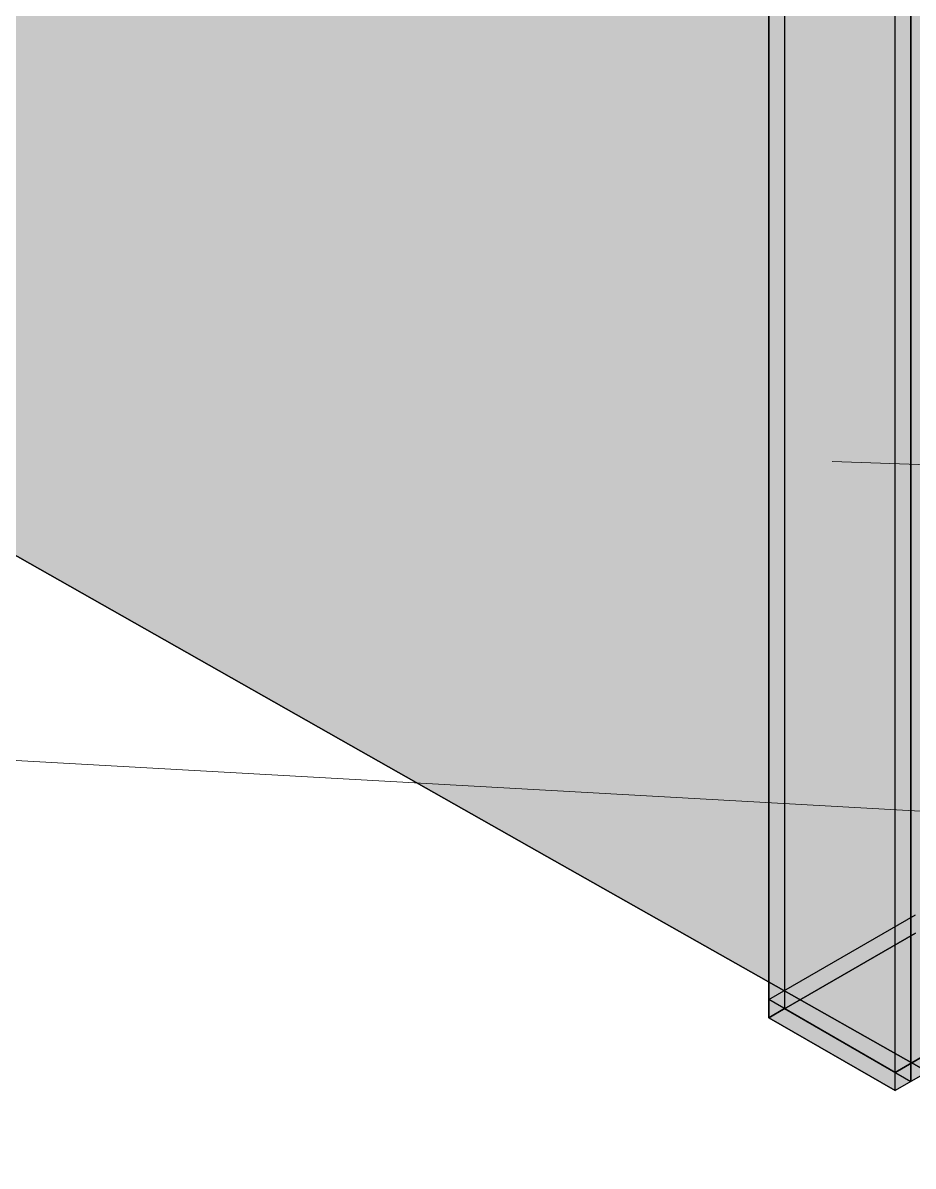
# Model space of a CAD drawing. Header units: metres. Extents: x 0 to 24.2, y -20 to 5.6.
# Drawn here: x 11.6664 to 11.8216, y 1.1077 to 1.3067 of the extents above; entities that cross this region are included whole.
import ezdxf

# ---------------------------------------------------------------- set-up
doc = ezdxf.new("R2010")
doc.units = ezdxf.units.M
doc.header["$LTSCALE"] = 0.25
doc.layers.add('ISO-ARISTAS', color=8, linetype='CONTINUOUS')
doc.layers.add('ISO-CONCRETO-SUP', color=254, linetype='CONTINUOUS', true_color=0xe8e8e8)
doc.layers.add('LLAMADAS', color=30, linetype='CONTINUOUS', lineweight=18)

msp = doc.modelspace()

# ---------------------------------------------------------------- linework, layer by layer
at = {"layer": 'ISO-ARISTAS', "color": 250}
for p, q in [((11.79917, 1.33447), (11.79917, 1.30599)), ((11.79917, 1.33447), (11.79917, 1.30599)), ((11.79642, 1.3044), (11.79642, 1.33288)), ((11.79642, 1.33288), (11.79642, 1.3044)), ((11.82117, 1.29329), (11.82117, 1.32177)), ((11.82117, 1.32177), (11.82117, 1.29329)), ((11.81842, 1.2917), (11.81842, 1.32018)), ((11.81842, 1.2917), (11.81842, 1.32018)), ((11.79917, 1.30599), (11.79917, 1.2775)), ((11.79917, 1.30599), (11.79917, 1.2775)), ((11.79642, 1.27592), (11.79642, 1.3044)), ((11.79642, 1.3044), (11.79642, 1.27592)), ((11.82117, 1.2648), (11.82117, 1.29329)), ((11.82117, 1.29329), (11.82117, 1.2648)), ((11.81842, 1.26322), (11.81842, 1.2917)), ((11.81842, 1.26322), (11.81842, 1.2917)), ((11.79642, 1.24743), (11.79642, 1.27592)), ((11.79642, 1.27592), (11.79642, 1.24743)), ((11.79917, 1.2775), (11.79917, 1.24902)), ((11.79917, 1.2775), (11.79917, 1.24902)), ((11.82117, 1.23632), (11.82117, 1.2648)), ((11.82117, 1.2648), (11.82117, 1.23632)), ((11.81842, 1.23473), (11.81842, 1.26322)), ((11.81842, 1.23473), (11.81842, 1.26322)), ((11.79917, 1.24902), (11.79917, 1.22054)), ((11.79917, 1.24902), (11.79917, 1.22054)), ((11.79642, 1.21895), (11.79642, 1.24743)), ((11.79642, 1.24743), (11.79642, 1.21895)), ((11.82117, 1.20784), (11.82117, 1.23632)), ((11.82117, 1.23632), (11.82117, 1.20784)), ((11.81842, 1.20625), (11.81842, 1.23473)), ((11.81842, 1.20625), (11.81842, 1.23473)), ((11.79917, 1.22054), (11.79917, 1.19205)), ((11.79917, 1.22054), (11.79917, 1.19205)), ((11.68938, 1.20025), (11.65519, 1.2196)), ((11.65519, 1.2196), (11.68938, 1.20025)), ((11.79642, 1.19047), (11.79642, 1.21895)), ((11.79642, 1.21895), (11.79642, 1.19047)), ((11.81842, 1.17777), (11.81842, 1.20625)), ((11.81842, 1.17777), (11.81842, 1.20625)), ((11.82117, 1.17935), (11.82117, 1.20784)), ((11.82117, 1.20784), (11.82117, 1.17935)), ((11.72356, 1.18091), (11.68938, 1.20025)), ((11.68938, 1.20025), (11.72356, 1.18091)), ((11.79642, 1.16198), (11.79642, 1.19047)), ((11.79642, 1.19047), (11.79642, 1.16198)), ((11.79917, 1.19205), (11.79917, 1.16357)), ((11.79917, 1.19205), (11.79917, 1.16357)), ((11.75775, 1.16157), (11.72356, 1.18091)), ((11.72356, 1.18091), (11.75775, 1.16157)), ((11.82117, 1.15087), (11.82117, 1.17935)), ((11.82117, 1.17935), (11.82117, 1.15087)), ((11.81842, 1.14928), (11.81842, 1.17777)), ((11.81842, 1.14928), (11.81842, 1.17777)), ((11.79917, 1.16357), (11.79917, 1.13509)), ((11.79917, 1.16357), (11.79917, 1.13509)), ((11.79193, 1.14223), (11.75775, 1.16157)), ((11.75775, 1.16157), (11.79193, 1.14223)), ((11.79642, 1.1335), (11.79642, 1.16198)), ((11.79642, 1.16198), (11.79642, 1.1335)), ((11.79642, 1.13668), (11.82195, 1.15141)), ((11.79642, 1.13668), (11.82195, 1.15141)), ((11.82117, 1.12239), (11.82117, 1.15087)), ((11.82117, 1.15087), (11.82117, 1.12239)), ((11.81842, 1.1208), (11.81842, 1.14928)), ((11.81842, 1.1208), (11.81842, 1.14928)), ((11.82195, 1.14824), (11.79642, 1.1335)), ((11.79642, 1.1335), (11.82195, 1.14824)), ((11.82612, 1.12289), (11.79193, 1.14223)), ((11.79193, 1.14223), (11.82612, 1.12289)), ((11.84394, 1.13871), (11.81842, 1.12398)), ((11.81842, 1.12398), (11.84394, 1.13871)), ((11.79642, 1.1335), (11.79642, 1.13668)), ((11.81842, 1.12398), (11.79642, 1.13668)), ((11.81842, 1.12398), (11.79642, 1.13668)), ((11.79642, 1.13668), (11.79642, 1.1335)), ((11.79642, 1.1335), (11.79917, 1.13509)), ((11.79917, 1.13509), (11.79642, 1.1335)), ((11.79917, 1.13509), (11.82117, 1.12239)), ((11.79917, 1.13509), (11.82117, 1.12239)), ((11.84394, 1.13554), (11.81842, 1.1208)), ((11.84394, 1.13554), (11.81842, 1.1208)), ((11.81842, 1.1208), (11.79642, 1.1335)), ((11.79642, 1.1335), (11.81842, 1.1208)), ((11.81842, 1.1208), (11.79642, 1.1335)), ((11.79642, 1.1335), (11.81842, 1.1208)), ((11.81842, 1.1208), (11.81842, 1.12398)), ((11.81842, 1.1208), (11.81842, 1.12398)), ((11.82117, 1.12239), (11.81842, 1.1208)), ((11.82117, 1.12239), (11.81842, 1.1208))]:
    msp.add_line(p, q, dxfattribs=at)
at = {"layer": 'ISO-CONCRETO-SUP', "true_color": 0xa2a7af}
for points in [[(11.72356, 1.32377), (11.75775, 1.30443), (11.72356, 1.35948), (11.75775, 1.34014)], [(11.79193, 1.3208), (11.82612, 1.30146), (11.79193, 1.35651), (11.82612, 1.33717)], [(11.68938, 1.3074), (11.72356, 1.28806), (11.68938, 1.34311), (11.72356, 1.32377)], [(11.75775, 1.30443), (11.79193, 1.28509), (11.75775, 1.34014), (11.79193, 1.3208)], [(11.65519, 1.29103), (11.68938, 1.27168), (11.65519, 1.32674), (11.68938, 1.3074)], [(11.72356, 1.28806), (11.75775, 1.26871), (11.72356, 1.32377), (11.75775, 1.30443)], [(11.79193, 1.28509), (11.82612, 1.26574), (11.79193, 1.3208), (11.82612, 1.30146)], [(11.68938, 1.27168), (11.72356, 1.25234), (11.68938, 1.3074), (11.72356, 1.28806)], [(11.75775, 1.26871), (11.79193, 1.24937), (11.75775, 1.30443), (11.79193, 1.28509)], [(11.65519, 1.25531), (11.68938, 1.23597), (11.65519, 1.29103), (11.68938, 1.27168)], [(11.72356, 1.25234), (11.75775, 1.233), (11.72356, 1.28806), (11.75775, 1.26871)], [(11.79193, 1.24937), (11.82612, 1.23003), (11.79193, 1.28509), (11.82612, 1.26574)], [(11.68938, 1.23597), (11.72356, 1.21663), (11.68938, 1.27168), (11.72356, 1.25234)], [(11.75775, 1.233), (11.79193, 1.21366), (11.75775, 1.26871), (11.79193, 1.24937)], [(11.65519, 1.2196), (11.68938, 1.20025), (11.65519, 1.25531), (11.68938, 1.23597)], [(11.72356, 1.21663), (11.75775, 1.19728), (11.72356, 1.25234), (11.75775, 1.233)], [(11.79193, 1.21366), (11.82612, 1.19431), (11.79193, 1.24937), (11.82612, 1.23003)], [(11.68938, 1.20025), (11.72356, 1.18091), (11.68938, 1.23597), (11.72356, 1.21663)], [(11.75775, 1.19728), (11.79193, 1.17794), (11.75775, 1.233), (11.79193, 1.21366)], [(11.72356, 1.18091), (11.75775, 1.16157), (11.72356, 1.21663), (11.75775, 1.19728)], [(11.79193, 1.17794), (11.82612, 1.1586), (11.79193, 1.21366), (11.82612, 1.19431)], [(11.75775, 1.16157), (11.79193, 1.14223), (11.75775, 1.19728), (11.79193, 1.17794)], [(11.79193, 1.14223), (11.82612, 1.12289), (11.79193, 1.17794), (11.82612, 1.1586)]]:
    msp.add_solid(points, dxfattribs=at)
at = {"layer": 'ISO-CONCRETO-SUP', "true_color": 0xb3b9c1}
for points in [[(11.65656, 1.33762), (11.69075, 1.31828), (11.62192, 1.31762), (11.65611, 1.29828)], [(11.72539, 1.33828), (11.75957, 1.31894), (11.69075, 1.31828), (11.72493, 1.29894)], [(11.79421, 1.33894), (11.8284, 1.3196), (11.75957, 1.31894), (11.79376, 1.2996)], [(11.69075, 1.31828), (11.72493, 1.29894), (11.65611, 1.29828), (11.69029, 1.27894)], [(11.75957, 1.31894), (11.79376, 1.2996), (11.72493, 1.29894), (11.75912, 1.2796)], [(11.8284, 1.3196), (11.86258, 1.30025), (11.79376, 1.2996), (11.82794, 1.28025)], [(11.65611, 1.29828), (11.69029, 1.27894), (11.62146, 1.27828), (11.65565, 1.25894)], [(11.72493, 1.29894), (11.75912, 1.2796), (11.69029, 1.27894), (11.72448, 1.2596)], [(11.79376, 1.2996), (11.82794, 1.28025), (11.75912, 1.2796), (11.7933, 1.26025)], [(11.82794, 1.28025), (11.86213, 1.26091), (11.7933, 1.26025), (11.82749, 1.24091)], [(11.69029, 1.27894), (11.72448, 1.2596), (11.65565, 1.25894), (11.68983, 1.2396)], [(11.75912, 1.2796), (11.7933, 1.26025), (11.72448, 1.2596), (11.75866, 1.24025)], [(11.7933, 1.26025), (11.82749, 1.24091), (11.75866, 1.24025), (11.79285, 1.22091)], [(11.65565, 1.25894), (11.68983, 1.2396), (11.62101, 1.23894), (11.65519, 1.2196)], [(11.72448, 1.2596), (11.75866, 1.24025), (11.68983, 1.2396), (11.72402, 1.22025)], [(11.75866, 1.24025), (11.79285, 1.22091), (11.72402, 1.22025), (11.75821, 1.20091)], [(11.82749, 1.24091), (11.86167, 1.22157), (11.79285, 1.22091), (11.82703, 1.20157)], [(11.68983, 1.2396), (11.72402, 1.22025), (11.65519, 1.2196), (11.68938, 1.20025)], [(11.72402, 1.22025), (11.75821, 1.20091), (11.68938, 1.20025), (11.72356, 1.18091)], [(11.79285, 1.22091), (11.82703, 1.20157), (11.75821, 1.20091), (11.79239, 1.18157)], [(11.75821, 1.20091), (11.79239, 1.18157), (11.72356, 1.18091), (11.75775, 1.16157)], [(11.82703, 1.20157), (11.86122, 1.18223), (11.79239, 1.18157), (11.82658, 1.16223)], [(11.79239, 1.18157), (11.82658, 1.16223), (11.75775, 1.16157), (11.79193, 1.14223)], [(11.82658, 1.16223), (11.86076, 1.14289), (11.79193, 1.14223), (11.82612, 1.12289)]]:
    msp.add_solid(points, dxfattribs=at)
at = {"layer": 'ISO-CONCRETO-SUP', "true_color": 0x6a7481}
for points in [[(11.79917, 1.30599), (11.79642, 1.3044), (11.79917, 1.33447), (11.79642, 1.33288)], [(11.82117, 1.29329), (11.81842, 1.2917), (11.82117, 1.32177), (11.81842, 1.32018)], [(11.79917, 1.2775), (11.79642, 1.27592), (11.79917, 1.30599), (11.79642, 1.3044)], [(11.82117, 1.2648), (11.81842, 1.26322), (11.82117, 1.29329), (11.81842, 1.2917)], [(11.79917, 1.24902), (11.79642, 1.24743), (11.79917, 1.2775), (11.79642, 1.27592)], [(11.82117, 1.23632), (11.81842, 1.23473), (11.82117, 1.2648), (11.81842, 1.26322)], [(11.79917, 1.22054), (11.79642, 1.21895), (11.79917, 1.24902), (11.79642, 1.24743)], [(11.82117, 1.20784), (11.81842, 1.20625), (11.82117, 1.23632), (11.81842, 1.23473)], [(11.79917, 1.19205), (11.79642, 1.19047), (11.79917, 1.22054), (11.79642, 1.21895)], [(11.82117, 1.17935), (11.81842, 1.17777), (11.82117, 1.20784), (11.81842, 1.20625)], [(11.79917, 1.16357), (11.79642, 1.16198), (11.79917, 1.19205), (11.79642, 1.19047)], [(11.82117, 1.15087), (11.81842, 1.14928), (11.82117, 1.17935), (11.81842, 1.17777)], [(11.79917, 1.13509), (11.79642, 1.1335), (11.79917, 1.16357), (11.79642, 1.16198)], [(11.82195, 1.14824), (11.79642, 1.1335), (11.82195, 1.15141), (11.79642, 1.13668)], [(11.82117, 1.12239), (11.81842, 1.1208), (11.82117, 1.15087), (11.81842, 1.14928)], [(11.84394, 1.13554), (11.81842, 1.1208), (11.84394, 1.13871), (11.81842, 1.12398)]]:
    msp.add_solid(points, dxfattribs=at)
at = {"layer": 'ISO-CONCRETO-SUP', "true_color": 0x768190}
for points in [[(11.79917, 1.30599), (11.82117, 1.29329), (11.79917, 1.33447), (11.82117, 1.32177)], [(11.79642, 1.3044), (11.81842, 1.2917), (11.79642, 1.33288), (11.81842, 1.32018)], [(11.79917, 1.2775), (11.82117, 1.2648), (11.79917, 1.30599), (11.82117, 1.29329)], [(11.79642, 1.27592), (11.81842, 1.26322), (11.79642, 1.3044), (11.81842, 1.2917)], [(11.79642, 1.24743), (11.81842, 1.23473), (11.79642, 1.27592), (11.81842, 1.26322)], [(11.79917, 1.24902), (11.82117, 1.23632), (11.79917, 1.2775), (11.82117, 1.2648)], [(11.79917, 1.22054), (11.82117, 1.20784), (11.79917, 1.24902), (11.82117, 1.23632)], [(11.79642, 1.21895), (11.81842, 1.20625), (11.79642, 1.24743), (11.81842, 1.23473)], [(11.79917, 1.19205), (11.82117, 1.17935), (11.79917, 1.22054), (11.82117, 1.20784)], [(11.79642, 1.19047), (11.81842, 1.17777), (11.79642, 1.21895), (11.81842, 1.20625)], [(11.79642, 1.16198), (11.81842, 1.14928), (11.79642, 1.19047), (11.81842, 1.17777)], [(11.79917, 1.16357), (11.82117, 1.15087), (11.79917, 1.19205), (11.82117, 1.17935)], [(11.79917, 1.13509), (11.82117, 1.12239), (11.79917, 1.16357), (11.82117, 1.15087)], [(11.79642, 1.1335), (11.81842, 1.1208), (11.79642, 1.16198), (11.81842, 1.14928)], [(11.79642, 1.1335), (11.81842, 1.1208), (11.79642, 1.13668), (11.81842, 1.12398)]]:
    msp.add_solid(points, dxfattribs=at)
at = {"layer": 'ISO-CONCRETO-SUP', "true_color": 0x838f9f}
for points in [[(11.82195, 1.15141), (11.84394, 1.13871), (11.79642, 1.13668), (11.81842, 1.12398)], [(11.82195, 1.14824), (11.84394, 1.13554), (11.79642, 1.1335), (11.81842, 1.1208)], [(11.79917, 1.13509), (11.82117, 1.12239), (11.79642, 1.1335), (11.81842, 1.1208)]]:
    msp.add_solid(points, dxfattribs=at)
at = {"layer": 'LLAMADAS'}
for p, q in [((12.93, 1.19228), (11.80742, 1.23033)), ((12.93, 1.10765), (11.33992, 1.19641))]:
    msp.add_line(p, q, dxfattribs=at)
msp.add_solid([(11.80742, 1.23033), (11.81828, 1.2261), (11.81854, 1.2338)], dxfattribs=at)

doc.saveas('drawing.dxf')
